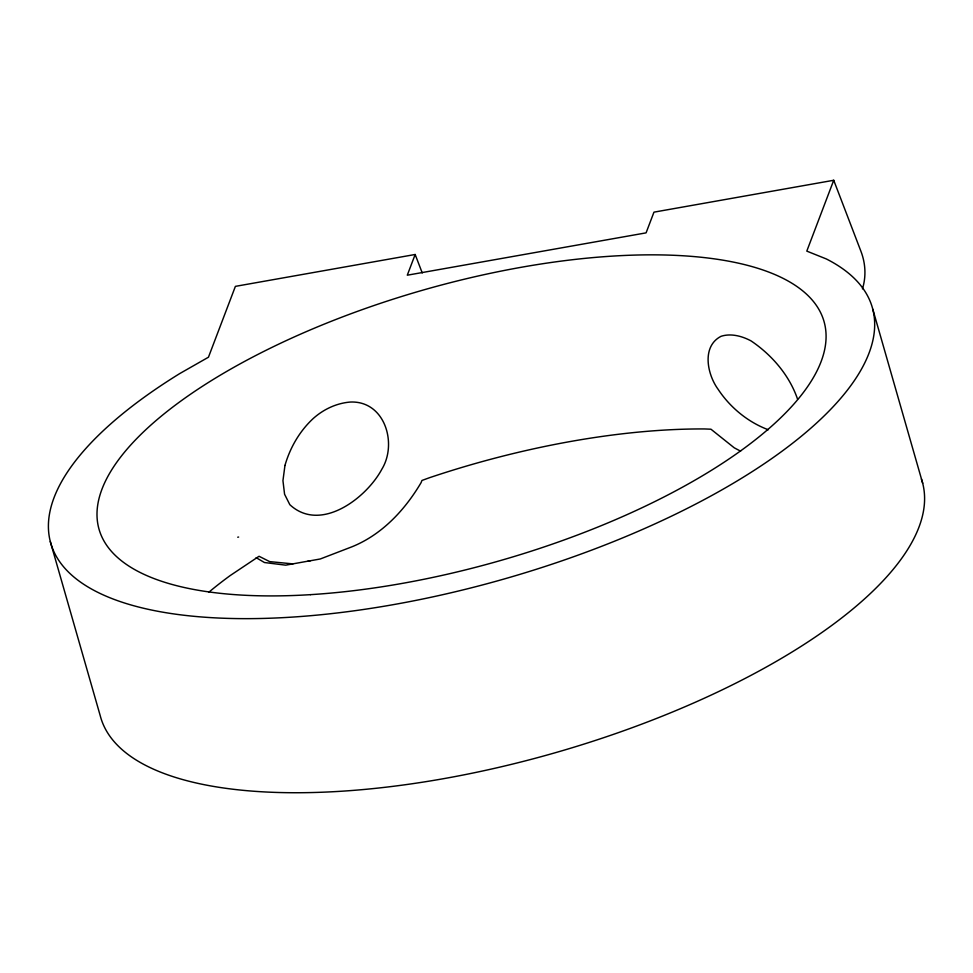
<?xml version="1.0" encoding="UTF-8"?>
<svg xmlns="http://www.w3.org/2000/svg" width="973" height="973" viewBox="0 0 973 973"><rect width="100%" height="100%" fill="white"/><g stroke="black" fill="none" stroke-linecap="round" stroke-linejoin="round"><path stroke-width="1.46" d="M833.727 180.273L806.799 251.119L826.308 258.94A427.354 159.402 -16 0 1 686.585 508.733A427.354 159.402 -16 0 1 136.001 606.349A427.354 159.402 -16 0 1 179.75 373.571L208.453 357.213L235.393 286.366L415.167 254.488L407.286 275.201L646.084 232.863L653.965 212.15L833.727 180.273L860.91 251.253A94.272 72.27 7.9 0 1 862.455 288.872M310.351 560.728L285.697 565.167L264.474 562.528L256.167 557.687M307.918 561.19L320.275 558.976L351.849 546.838C381.927 534.724 404.89 510.059 421.102 482.62L421.941 480.467L429.421 477.731A377.074 140.647 -16 0 1 704.61 428.947L710.959 429.215L734.262 447.823L740.599 451.168M237.728 537.205L238.628 537.047M292.934 563.89L269.655 561.616L259.049 556.276L230.151 575.59A377.074 140.647 -16 0 0 208.781 592.265M768.293 429.762C747.921 422.124 730.139 407.48 718.159 389.37C707.286 374.581 701.351 346.473 721.005 336.33A63.817 38.567 56.2 0 1 750.998 340.866C771.796 354.877 789.334 375.189 797.556 399.125M415.167 254.488L422.233 272.939M872.781 309.195L922.696 483.289M50.304 541.56L100.219 715.654A427.354 159.402 -16 0 0 556.848 752.275A427.354 159.402 -16 0 0 921.419 479.008M284.955 465.459L282.948 480.662L284.578 494.248L289.832 504.683C320.433 533.143 366.298 498.273 381.817 469.266C397.665 443.42 384.749 400.572 350.377 402.044A63.817 56.264 -57.3 0 0 313.257 418.487C299.648 431.075 290.051 447.689 284.955 465.459M310.399 594.661A377.074 140.647 -16 0 0 824.399 322.866A377.074 140.647 -16 0 0 249.83 358.611A377.074 140.647 -16 0 0 310.399 594.661"/></g></svg>
